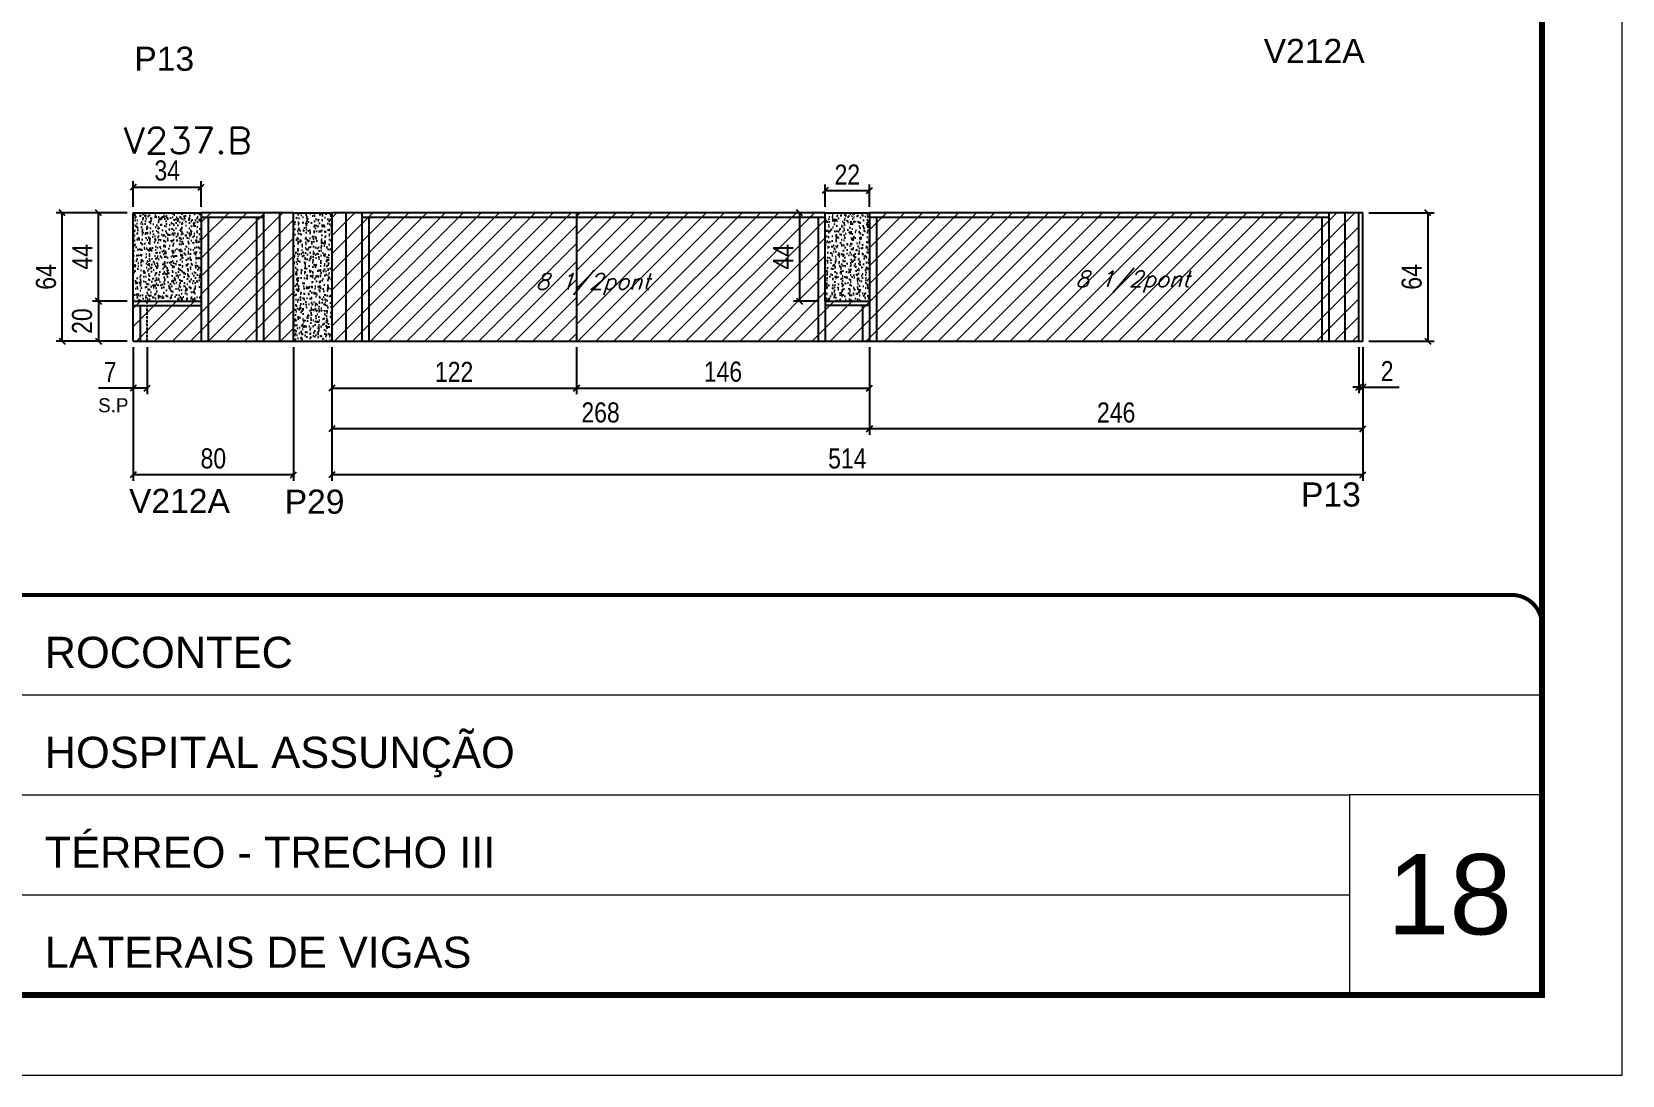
# Model space of a CAD drawing. Extents: x 137137 to 143418, y 10464 to 34486.
# Drawn here: x 139428 to 140221, y 28841 to 29361 of the extents above; entities that cross this region are included whole.
import ezdxf

# ---------------------------------------------------------------- set-up
doc = ezdxf.new("R2010")
doc.units = 0
for name, pattern in [('CONTINUO', [0]), ('DASHED', [0.75, 0.5, -0.25]), ('HIDDEN', [0.375, 0.25, -0.125])]:
    doc.linetypes.add(name, pattern=pattern)
for name, color, linetype in [('5', 5, 'Continuous'), ('COTA', 241, 'Continuous'), ('Painéis', 200, 'Continuous'), ('SARR_2.2x7', 40, 'Continuous'), ('SARR_3.5x7', 81, 'Continuous'), ('texto', 7, 'Continuous')]:
    doc.layers.add(name, color=color, linetype=linetype)
for name, color, linetype, lineweight in [('CARIMBO', 255, 'Continuous', 9), ('Folhas', 255, 'Continuous', 9), ('Hachura', 251, 'Continuous', 9), ('SARRAFO DE PRESSAO', 251, 'DASHED', 9), ('Texto Seção', 7, 'Continuous', 15)]:
    doc.layers.add(name, color=color, linetype=linetype, lineweight=lineweight)
doc.styles.add('ARIAL', font='arial.ttf')
doc.styles.add('COTA TECNICA', font='techl___.ttf', dxfattribs={"height": 10})
doc.styles.add('REGUA-120', font='ROMANS.shx', dxfattribs={"height": 15})
doc.styles.add('Romans', font='romans.shx')
doc.styles.add('ROMAS860', font='ROMAS860.SHX')
doc.styles.get("Standard").update_dxf_attribs({"font": 'arial.ttf'})
doc.dimstyles.new('PAINEL', dxfattribs={"dimtxt": 10, "dimasz": 3, "dimexe": 3, "dimexo": 3, "dimgap": 3, "dimtad": 1, "dimdec": 1, "dimzin": 12, "dimdsep": 46, "dimtxsty": 'COTA TECNICA', "dimblk1": 'OBLIQUE', "dimblk2": 'OBLIQUE', "dimsah": 1, "dimcen": 0.9, "dimclrd": 4, "dimclre": 4, "dimclrt": 240, "dimadec": 1, "dimazin": 3, "dimtfac": 1, "dimtdec": 1, "dimtmove": 0, "dimatfit": 3, "dimfxl": 1, "dimtolj": 1, "dimtzin": 12, "dimarcsym": 0})
pattern_1 = [(50, (6294.8964, -1580.626), (5.46554007, -0.47817257), [0.5715, -6.2865]), (355, (6294.8964, -1580.626), (-1.05730264, 5.73170536), [0.4572, -5.02921753]), (100.4514447, (6295.352, -1580.666), (4.40823741, 5.25353256), [0.48570026, -5.34270734]), (46.1842, (6294.8964, -1579.102), (8.13237123, -1.26126984), [0.85725, -9.42975]), (96.6355576, (6295.574, -1579.207), (7.122124, 7.42278374), [0.7285507, -8.01406824]), (351.184151, (6294.8964, -1579.102), (7.122124, 7.42278374), [0.685799, -7.54379196]), (21, (6295.6584, -1579.483), (4.54843174, -3.06795595), [0.5715, -6.2865]), (326, (6295.6584, -1579.483), (1.85406085, 5.52563898), [0.4572, -5.0292]), (71.451445, (6296.0375, -1579.739), (6.40249258, 2.45768307), [0.48570026, -5.34269813]), (37.5, (6294.8964, -1580.6262), (0.092658098, 2.536651166), [0, -4.96824, 0, -5.1054, 0, -5.04825]), (7.5, (6294.8964, -1580.6262), (2.004589875, 3.005417245), [0, -2.91084, 0, -4.85394, 0, -1.92405]), (327.5, (6293.1972, -1580.6262), (4.067717855, -0.17186232), [0, -1.905, 0, -5.9436, 0, -7.8867]), (317.5, (6292.435, -1580.626), (4.44387544, 0.76279473), [0, -2.4765, 0, -3.94716, 0, -5.6007])]
pattern_2 = [(45, (-1585, 0), (-4.49012806, 4.49012806), [])]
pattern_3 = [(45, (-3170, 0), (-4.49012806, 4.49012806), [])]

# ---------------------------------------------------------------- blocks, each defined once
blk = doc.blocks.new('9999999999')
at = {"color": 30, "linetype": 'CONTINUO'}
for p, q in [((98564.56, 34379.64), (99583.98, 34379.64)), ((98564.56, 34329.83), (99487.98, 34329.83)), ((99583.98, 34329.83), (99487.98, 34329.83)), ((99487.98, 34329.83), (99487.98, 34230.21)), ((98564.56, 34280.02), (99487.98, 34280.02))]:
    blk.add_line(p, q, dxfattribs=at)
at = {"color": 30, "linetype": 'CONTINUO', "const_width": 2}
blk.add_lwpolyline([(99583.98, 34230.21), (99583.98, 34414.45, 0.414214), (99568.98, 34429.45), (98228.98, 34429.45, 0.414214), (98213.98, 34414.45), (98213.98, 34245.21, 0.414214), (98228.98, 34230.21), (99583.98, 34230.21)], format="xyb", dxfattribs=at)
at = {"layer": 'Folhas'}
blk.add_lwpolyline([(98138.98, 34190.21), (99623.98, 34190.21), (99623.98, 35240.21), (98138.98, 35240.21)], close=True, dxfattribs=at)
at = {"layer": 'Folhas', "color": 30, "const_width": 3}
blk.add_lwpolyline([(98213.98, 34230.21), (99583.98, 34230.21), (99583.98, 35200.21), (98213.98, 35200.21)], close=True, dxfattribs=at)
at = {"color": 7, "linetype": 'Continuous', "ltscale": 5, "style": 'ARIAL'}
for s, height, p in [('ROCONTEC', 15.483, (98837.68, 34393.13)), ('HOSPITAL ASSUNÇÃO', 15.4829, (98837.68, 34343.32)), ('TÉRREO - TRECHO III', 15.4829, (98837.68, 34293.51)), ('LATERAIS DE VIGAS', 15.4829, (98837.68, 34243.7))]:
    blk.add_text(s, height=height, dxfattribs=at).set_placement(p)
blk = doc.blocks.new('_Oblique')
at = {"color": 0, "linetype": 'ByBlock', "lineweight": -2}
blk.add_line((-0.5, -0.5), (0.5, 0.5), dxfattribs=at)
blk = doc.blocks.new('*D5700')
at = {"layer": 'COTA', "color": 4, "linetype": 'ByBlock', "lineweight": -2, "transparency": 16777216}
for p, q in [((139478.57, 29204.17), (139478.57, 29180.74)), ((139485.57, 29204.17), (139485.57, 29180.74)), ((139478.57, 29183.74), (139461.27, 29183.74)), ((139485.57, 29183.74), (139478.57, 29183.74))]:
    blk.add_line(p, q, dxfattribs=at)
at = {"layer": 'Defpoints', "color": 0, "linetype": 'ByBlock', "transparency": 16777216}
for p in [(139478.57, 29207.17), (139485.57, 29207.17), (139485.57, 29183.74)]:
    blk.add_point(p, dxfattribs=at)
at = {"layer": 'COTA', "color": 4, "linetype": 'ByBlock', "lineweight": -2, "transparency": 16777216, "xscale": 3, "yscale": 3, "zscale": 3, "rotation": 180}
blk.add_blockref('_Oblique', (139478.57, 29183.74), dxfattribs=at)
at = {"layer": 'COTA', "color": 4, "linetype": 'ByBlock', "lineweight": -2, "transparency": 16777216, "xscale": 3, "yscale": 3, "zscale": 3}
blk.add_blockref('_Oblique', (139485.57, 29183.74), dxfattribs=at)
at = {"layer": 'COTA', "color": 240, "linetype": 'ByBlock', "transparency": 16777216, "insert": (139467.14, 29191.82), "char_height": 10, "attachment_point": 5, "style": 'COTA TECNICA'}
blk.add_mtext('\\A1;7', dxfattribs=at)
blk = doc.blocks.new('*D5701')
at = {"layer": 'COTA', "color": 4, "linetype": 'ByBlock', "lineweight": -2, "transparency": 16777216}
for p, q in [((139845.57, 29204.17), (139845.57, 29160.46)), ((140091.57, 29204.17), (140091.57, 29160.46)), ((140091.57, 29163.46), (139845.57, 29163.46))]:
    blk.add_line(p, q, dxfattribs=at)
at = {"layer": 'Defpoints', "color": 0, "linetype": 'ByBlock', "transparency": 16777216}
for p in [(139845.57, 29207.17), (140091.57, 29207.17), (139845.57, 29163.46)]:
    blk.add_point(p, dxfattribs=at)
at = {"layer": 'COTA', "color": 4, "linetype": 'ByBlock', "lineweight": -2, "transparency": 16777216, "xscale": 3, "yscale": 3, "zscale": 3, "rotation": 180}
blk.add_blockref('_Oblique', (139845.57, 29163.46), dxfattribs=at)
at = {"layer": 'COTA', "color": 4, "linetype": 'ByBlock', "lineweight": -2, "transparency": 16777216, "xscale": 3, "yscale": 3, "zscale": 3}
blk.add_blockref('_Oblique', (140091.57, 29163.46), dxfattribs=at)
at = {"layer": 'COTA', "color": 240, "linetype": 'ByBlock', "transparency": 16777216, "insert": (139968.57, 29171.57), "char_height": 10, "attachment_point": 5, "style": 'COTA TECNICA'}
blk.add_mtext('\\A1;246', dxfattribs=at)
blk = doc.blocks.new('*D5702')
at = {"layer": 'COTA', "color": 4, "linetype": 'ByBlock', "lineweight": -2, "transparency": 16777216}
for p, q in [((139577.57, 29204.17), (139577.57, 29160.46)), ((139845.57, 29204.17), (139845.57, 29160.46)), ((139845.57, 29163.46), (139577.57, 29163.46))]:
    blk.add_line(p, q, dxfattribs=at)
at = {"layer": 'Defpoints', "color": 0, "linetype": 'ByBlock', "transparency": 16777216}
for p in [(139577.57, 29207.17), (139845.57, 29207.17), (139577.57, 29163.46)]:
    blk.add_point(p, dxfattribs=at)
at = {"layer": 'COTA', "color": 4, "linetype": 'ByBlock', "lineweight": -2, "transparency": 16777216, "xscale": 3, "yscale": 3, "zscale": 3, "rotation": 180}
blk.add_blockref('_Oblique', (139577.57, 29163.46), dxfattribs=at)
at = {"layer": 'COTA', "color": 4, "linetype": 'ByBlock', "lineweight": -2, "transparency": 16777216, "xscale": 3, "yscale": 3, "zscale": 3}
blk.add_blockref('_Oblique', (139845.57, 29163.46), dxfattribs=at)
at = {"layer": 'COTA', "color": 240, "linetype": 'ByBlock', "transparency": 16777216, "insert": (139711.57, 29171.59), "char_height": 10, "attachment_point": 5, "style": 'COTA TECNICA'}
blk.add_mtext('\\A1;268', dxfattribs=at)
blk = doc.blocks.new('*D5703')
at = {"layer": 'COTA', "color": 4, "linetype": 'ByBlock', "lineweight": -2, "transparency": 16777216}
for p, q in [((139478.57, 29204.17), (139478.57, 29137.57)), ((139558.57, 29204.17), (139558.57, 29137.57)), ((139558.57, 29140.57), (139478.57, 29140.57))]:
    blk.add_line(p, q, dxfattribs=at)
at = {"layer": 'Defpoints', "color": 0, "linetype": 'ByBlock', "transparency": 16777216}
for p in [(139478.57, 29207.17), (139558.57, 29207.17), (139478.57, 29140.57)]:
    blk.add_point(p, dxfattribs=at)
at = {"layer": 'COTA', "color": 4, "linetype": 'ByBlock', "lineweight": -2, "transparency": 16777216, "xscale": 3, "yscale": 3, "zscale": 3, "rotation": 180}
blk.add_blockref('_Oblique', (139478.57, 29140.57), dxfattribs=at)
at = {"layer": 'COTA', "color": 4, "linetype": 'ByBlock', "lineweight": -2, "transparency": 16777216, "xscale": 3, "yscale": 3, "zscale": 3}
blk.add_blockref('_Oblique', (139558.57, 29140.57), dxfattribs=at)
at = {"layer": 'COTA', "color": 240, "linetype": 'ByBlock', "transparency": 16777216, "insert": (139518.57, 29148.7), "char_height": 10, "attachment_point": 5, "style": 'COTA TECNICA'}
blk.add_mtext('\\A1;80', dxfattribs=at)
blk = doc.blocks.new('*D5704')
at = {"layer": 'COTA', "color": 4, "linetype": 'ByBlock', "lineweight": -2, "transparency": 16777216}
for p, q in [((139478.57, 29274.17), (139478.57, 29286.95)), ((139478.57, 29283.95), (139512.57, 29283.95)), ((139512.57, 29274.17), (139512.57, 29286.95))]:
    blk.add_line(p, q, dxfattribs=at)
at = {"layer": 'Defpoints', "color": 0, "linetype": 'ByBlock', "transparency": 16777216}
for p in [(139512.57, 29283.95), (139478.57, 29271.17), (139512.57, 29271.17)]:
    blk.add_point(p, dxfattribs=at)
at = {"layer": 'COTA', "color": 4, "linetype": 'ByBlock', "lineweight": -2, "transparency": 16777216, "xscale": 3, "yscale": 3, "zscale": 3, "rotation": 180}
blk.add_blockref('_Oblique', (139478.57, 29283.95), dxfattribs=at)
at = {"layer": 'COTA', "color": 4, "linetype": 'ByBlock', "lineweight": -2, "transparency": 16777216, "xscale": 3, "yscale": 3, "zscale": 3}
blk.add_blockref('_Oblique', (139512.57, 29283.95), dxfattribs=at)
at = {"layer": 'COTA', "color": 240, "linetype": 'ByBlock', "transparency": 16777216, "insert": (139495.57, 29292.16), "char_height": 10, "attachment_point": 5, "style": 'COTA TECNICA'}
blk.add_mtext('\\A1;34', dxfattribs=at)
blk = doc.blocks.new('*D5705')
at = {"layer": 'COTA', "color": 4, "linetype": 'ByBlock', "lineweight": -2, "transparency": 16777216}
for p, q in [((139475.57, 29227.17), (139458.28, 29227.17)), ((139461.28, 29227.17), (139461.28, 29207.17)), ((139475.57, 29207.17), (139458.28, 29207.17))]:
    blk.add_line(p, q, dxfattribs=at)
at = {"layer": 'Defpoints', "color": 0, "linetype": 'ByBlock', "transparency": 16777216}
for p in [(139478.57, 29227.17), (139461.28, 29207.17), (139478.57, 29207.17)]:
    blk.add_point(p, dxfattribs=at)
at = {"layer": 'COTA', "color": 4, "linetype": 'ByBlock', "lineweight": -2, "transparency": 16777216, "xscale": 3, "yscale": 3, "zscale": 3}
for p, rotation in [((139461.28, 29227.17), 90), ((139461.28, 29207.17), 270)]:
    blk.add_blockref('_Oblique', p, dxfattribs=dict(at, rotation=rotation))
at = {"layer": 'COTA', "color": 240, "linetype": 'ByBlock', "transparency": 16777216, "insert": (139453.18, 29217.17), "char_height": 10, "attachment_point": 5, "rotation": 90, "style": 'COTA TECNICA'}
blk.add_mtext('\\A1;20', dxfattribs=at)
blk = doc.blocks.new('*D5706')
at = {"layer": 'COTA', "color": 4, "linetype": 'ByBlock', "lineweight": -2, "transparency": 16777216}
for p, q in [((139475.57, 29271.17), (139458.28, 29271.17)), ((139461.28, 29227.17), (139461.28, 29271.17)), ((139475.57, 29227.17), (139458.28, 29227.17))]:
    blk.add_line(p, q, dxfattribs=at)
at = {"layer": 'Defpoints', "color": 0, "linetype": 'ByBlock', "transparency": 16777216}
for p in [(139461.28, 29271.17), (139478.57, 29271.17), (139478.57, 29227.17)]:
    blk.add_point(p, dxfattribs=at)
at = {"layer": 'COTA', "color": 4, "linetype": 'ByBlock', "lineweight": -2, "transparency": 16777216, "xscale": 3, "yscale": 3, "zscale": 3}
for p, rotation in [((139461.28, 29271.17), 90), ((139461.28, 29227.17), 270)]:
    blk.add_blockref('_Oblique', p, dxfattribs=dict(at, rotation=rotation))
at = {"layer": 'COTA', "color": 240, "linetype": 'ByBlock', "transparency": 16777216, "insert": (139453.21, 29249.17), "char_height": 10, "attachment_point": 5, "rotation": 90, "style": 'COTA TECNICA'}
blk.add_mtext('\\A1;44', dxfattribs=at)
blk = doc.blocks.new('*D5707')
at = {"layer": 'COTA', "color": 4, "linetype": 'ByBlock', "lineweight": -2, "transparency": 16777216}
for p, q in [((139475.57, 29271.17), (139440.29, 29271.17)), ((139443.29, 29207.17), (139443.29, 29271.17)), ((139475.57, 29207.17), (139440.29, 29207.17))]:
    blk.add_line(p, q, dxfattribs=at)
at = {"layer": 'Defpoints', "color": 0, "linetype": 'ByBlock', "transparency": 16777216}
for p in [(139443.29, 29271.17), (139478.57, 29271.17), (139478.57, 29207.17)]:
    blk.add_point(p, dxfattribs=at)
at = {"layer": 'COTA', "color": 4, "linetype": 'ByBlock', "lineweight": -2, "transparency": 16777216, "xscale": 3, "yscale": 3, "zscale": 3}
for p, rotation in [((139443.29, 29271.17), 90), ((139443.29, 29207.17), 270)]:
    blk.add_blockref('_Oblique', p, dxfattribs=dict(at, rotation=rotation))
at = {"layer": 'COTA', "color": 240, "linetype": 'ByBlock', "transparency": 16777216, "insert": (139435.19, 29239.17), "char_height": 10, "attachment_point": 5, "rotation": 90, "style": 'COTA TECNICA'}
blk.add_mtext('\\A1;64', dxfattribs=at)
blk = doc.blocks.new('*D5708')
at = {"layer": 'COTA', "color": 4, "linetype": 'ByBlock', "lineweight": -2, "transparency": 16777216}
for p, q in [((139820.57, 29271.17), (139807.67, 29271.17)), ((139810.67, 29271.17), (139810.67, 29227.17)), ((139820.57, 29227.17), (139807.67, 29227.17))]:
    blk.add_line(p, q, dxfattribs=at)
at = {"layer": 'Defpoints', "color": 0, "linetype": 'ByBlock', "transparency": 16777216}
for p in [(139823.57, 29271.17), (139810.67, 29227.17), (139823.57, 29227.17)]:
    blk.add_point(p, dxfattribs=at)
at = {"layer": 'COTA', "color": 4, "linetype": 'ByBlock', "lineweight": -2, "transparency": 16777216, "xscale": 3, "yscale": 3, "zscale": 3}
for p, rotation in [((139810.67, 29271.17), 90), ((139810.67, 29227.17), 270)]:
    blk.add_blockref('_Oblique', p, dxfattribs=dict(at, rotation=rotation))
at = {"layer": 'COTA', "color": 240, "linetype": 'ByBlock', "transparency": 16777216, "insert": (139802.6, 29249.17), "char_height": 10, "attachment_point": 5, "rotation": 90, "style": 'COTA TECNICA'}
blk.add_mtext('\\A1;44', dxfattribs=at)
blk = doc.blocks.new('*D5709')
at = {"layer": 'COTA', "color": 4, "linetype": 'ByBlock', "lineweight": -2, "transparency": 16777216}
for p, q in [((139823.57, 29274.17), (139823.57, 29285.18)), ((139845.57, 29274.17), (139845.57, 29285.18)), ((139823.57, 29282.18), (139845.57, 29282.18))]:
    blk.add_line(p, q, dxfattribs=at)
at = {"layer": 'Defpoints', "color": 0, "linetype": 'ByBlock', "transparency": 16777216}
for p in [(139845.57, 29282.18), (139823.57, 29271.17), (139845.57, 29271.17)]:
    blk.add_point(p, dxfattribs=at)
at = {"layer": 'COTA', "color": 4, "linetype": 'ByBlock', "lineweight": -2, "transparency": 16777216, "xscale": 3, "yscale": 3, "zscale": 3, "rotation": 180}
blk.add_blockref('_Oblique', (139823.57, 29282.18), dxfattribs=at)
at = {"layer": 'COTA', "color": 4, "linetype": 'ByBlock', "lineweight": -2, "transparency": 16777216, "xscale": 3, "yscale": 3, "zscale": 3}
blk.add_blockref('_Oblique', (139845.57, 29282.18), dxfattribs=at)
at = {"layer": 'COTA', "color": 240, "linetype": 'ByBlock', "transparency": 16777216, "insert": (139834.57, 29290.18), "char_height": 10, "attachment_point": 5, "style": 'COTA TECNICA'}
blk.add_mtext('\\A1;22', dxfattribs=at)
blk = doc.blocks.new('*D5710')
at = {"layer": 'COTA', "color": 4, "linetype": 'ByBlock', "lineweight": -2, "transparency": 16777216}
for p, q in [((140094.57, 29271.17), (140126.99, 29271.17)), ((140123.99, 29271.17), (140123.99, 29207.17)), ((140094.57, 29207.17), (140126.99, 29207.17))]:
    blk.add_line(p, q, dxfattribs=at)
at = {"layer": 'Defpoints', "color": 0, "linetype": 'ByBlock', "transparency": 16777216}
for p in [(140091.57, 29271.17), (140091.57, 29207.17), (140123.99, 29207.17)]:
    blk.add_point(p, dxfattribs=at)
at = {"layer": 'COTA', "color": 4, "linetype": 'ByBlock', "lineweight": -2, "transparency": 16777216, "xscale": 3, "yscale": 3, "zscale": 3}
for p, rotation in [((140123.99, 29271.17), 90), ((140123.99, 29207.17), 270)]:
    blk.add_blockref('_Oblique', p, dxfattribs=dict(at, rotation=rotation))
at = {"layer": 'COTA', "color": 240, "linetype": 'ByBlock', "transparency": 16777216, "insert": (140115.89, 29239.17), "char_height": 10, "attachment_point": 5, "rotation": 90, "style": 'COTA TECNICA'}
blk.add_mtext('\\A1;64', dxfattribs=at)
blk = doc.blocks.new('*D5711')
at = {"layer": 'COTA', "color": 4, "linetype": 'ByBlock', "lineweight": -2, "transparency": 16777216}
for p, q in [((139577.57, 29204.17), (139577.57, 29180.81)), ((139699.57, 29204.17), (139699.57, 29180.81)), ((139577.57, 29183.81), (139699.57, 29183.81))]:
    blk.add_line(p, q, dxfattribs=at)
at = {"layer": 'Defpoints', "color": 0, "linetype": 'ByBlock', "transparency": 16777216}
for p in [(139577.57, 29207.17), (139699.57, 29207.17), (139699.57, 29183.81)]:
    blk.add_point(p, dxfattribs=at)
at = {"layer": 'COTA', "color": 4, "linetype": 'ByBlock', "lineweight": -2, "transparency": 16777216, "xscale": 3, "yscale": 3, "zscale": 3, "rotation": 180}
blk.add_blockref('_Oblique', (139577.57, 29183.81), dxfattribs=at)
at = {"layer": 'COTA', "color": 4, "linetype": 'ByBlock', "lineweight": -2, "transparency": 16777216, "xscale": 3, "yscale": 3, "zscale": 3}
blk.add_blockref('_Oblique', (139699.57, 29183.81), dxfattribs=at)
at = {"layer": 'COTA', "color": 240, "linetype": 'ByBlock', "transparency": 16777216, "insert": (139638.57, 29191.87), "char_height": 10, "attachment_point": 5, "style": 'COTA TECNICA'}
blk.add_mtext('\\A1;122', dxfattribs=at)
blk = doc.blocks.new('*D5712')
at = {"layer": 'COTA', "color": 4, "linetype": 'ByBlock', "lineweight": -2, "transparency": 16777216}
for p, q in [((139699.57, 29204.17), (139699.57, 29180.81)), ((139845.57, 29204.17), (139845.57, 29180.81)), ((139699.57, 29183.81), (139845.57, 29183.81))]:
    blk.add_line(p, q, dxfattribs=at)
at = {"layer": 'Defpoints', "color": 0, "linetype": 'ByBlock', "transparency": 16777216}
for p in [(139699.57, 29207.17), (139845.57, 29207.17), (139845.57, 29183.81)]:
    blk.add_point(p, dxfattribs=at)
at = {"layer": 'COTA', "color": 4, "linetype": 'ByBlock', "lineweight": -2, "transparency": 16777216, "xscale": 3, "yscale": 3, "zscale": 3, "rotation": 180}
blk.add_blockref('_Oblique', (139699.57, 29183.81), dxfattribs=at)
at = {"layer": 'COTA', "color": 4, "linetype": 'ByBlock', "lineweight": -2, "transparency": 16777216, "xscale": 3, "yscale": 3, "zscale": 3}
blk.add_blockref('_Oblique', (139845.57, 29183.81), dxfattribs=at)
at = {"layer": 'COTA', "color": 240, "linetype": 'ByBlock', "transparency": 16777216, "insert": (139772.57, 29191.91), "char_height": 10, "attachment_point": 5, "style": 'COTA TECNICA'}
blk.add_mtext('\\A1;146', dxfattribs=at)
blk = doc.blocks.new('*D6145')
at = {"layer": 'COTA', "color": 4, "lineweight": -2, "transparency": 16777216}
for p, q in [((140089.57, 29204.17), (140089.57, 29181.26)), ((140091.57, 29204.17), (140091.57, 29181.26)), ((140089.57, 29184.26), (140086.57, 29184.26)), ((140089.57, 29184.26), (140091.57, 29184.26)), ((140091.57, 29184.26), (140109.69, 29184.26))]:
    blk.add_line(p, q, dxfattribs=at)
at = {"layer": 'Defpoints', "color": 0, "transparency": 16777216}
for p in [(140089.57, 29207.17), (140091.57, 29207.17), (140091.57, 29184.26)]:
    blk.add_point(p, dxfattribs=at)
at = {"layer": 'COTA', "color": 4, "lineweight": -2, "transparency": 16777216, "xscale": 3, "yscale": 3, "zscale": 3}
blk.add_blockref('_Oblique', (140089.57, 29184.26), dxfattribs=at)
at = {"layer": 'COTA', "color": 4, "lineweight": -2, "transparency": 16777216, "xscale": 3, "yscale": 3, "zscale": 3, "rotation": 180}
blk.add_blockref('_Oblique', (140091.57, 29184.26), dxfattribs=at)
at = {"layer": 'COTA', "color": 240, "transparency": 16777216, "insert": (140103.63, 29192.26), "char_height": 10, "attachment_point": 5, "style": 'COTA TECNICA'}
blk.add_mtext('\\A1;2', dxfattribs=at)
blk = doc.blocks.new('*D6308')
at = {"layer": 'Defpoints', "color": 0, "ltscale": 25, "transparency": 16777216}
for p in [(139577.57, 29207.17), (140091.57, 29207.17), (139577.57, 29140.57)]:
    blk.add_point(p, dxfattribs=at)
at = {"layer": 'Painéis', "color": 4, "lineweight": -2, "ltscale": 25, "transparency": 16777216}
for p, q in [((139577.57, 29204.17), (139577.57, 29137.57)), ((140091.57, 29204.17), (140091.57, 29137.57)), ((140091.57, 29140.57), (139577.57, 29140.57))]:
    blk.add_line(p, q, dxfattribs=at)
at = {"layer": 'Painéis', "color": 4, "lineweight": -2, "ltscale": 25, "transparency": 16777216, "xscale": 3, "yscale": 3, "zscale": 3, "rotation": 180}
blk.add_blockref('_Oblique', (139577.57, 29140.57), dxfattribs=at)
at = {"layer": 'Painéis', "color": 4, "lineweight": -2, "ltscale": 25, "transparency": 16777216, "xscale": 3, "yscale": 3, "zscale": 3}
blk.add_blockref('_Oblique', (140091.57, 29140.57), dxfattribs=at)
at = {"layer": 'Painéis', "color": 240, "ltscale": 25, "transparency": 16777216, "insert": (139834.57, 29148.68), "char_height": 10, "attachment_point": 5, "style": 'COTA TECNICA'}
blk.add_mtext('\\A1;514', dxfattribs=at)

msp = doc.modelspace()

# ---------------------------------------------------------------- hatches: boundary and pattern name
at = {"layer": 'COTA', "linetype": 'ByBlock'}
h = msp.add_hatch(dxfattribs=at)
h.set_pattern_fill('AR-CONC', color=256, scale=0.03)
h.set_pattern_definition(pattern_1)
h.paths.add_polyline_path([(139512.57, 29271.17), (139478.57, 29271.17), (139478.57, 29227.17), (139512.57, 29227.17)])
h = msp.add_hatch(dxfattribs=at)
h.set_pattern_fill('AR-CONC', color=256, scale=0.03)
h.set_pattern_definition(pattern_1)
h.paths.add_polyline_path([(139558.57, 29207.17), (139577.57, 29207.17), (139577.57, 29271.17), (139558.57, 29271.17)])
h = msp.add_hatch(dxfattribs=at)
h.set_pattern_fill('AR-CONC', color=256, scale=0.03)
h.set_pattern_definition(pattern_1)
h.paths.add_polyline_path([(139823.57, 29227.17), (139845.57, 29227.17), (139845.57, 29271.17), (139823.57, 29271.17)])
at = {"layer": 'Hachura', "linetype": 'ByBlock'}
h = msp.add_hatch(dxfattribs=at)
h.set_pattern_fill('ANSI31', color=256, scale=2)
h.set_pattern_definition(pattern_2)
h.paths.add_polyline_path([(139558.57, 29271.17), (139512.57, 29271.17), (139512.57, 29227.17), (139478.57, 29227.17), (139478.57, 29207.17), (139558.57, 29207.17)])
h = msp.add_hatch(dxfattribs=at)
h.set_pattern_fill('ANSI31', color=256, scale=2)
h.set_pattern_definition(pattern_2)
h.paths.add_polyline_path([(139699.57, 29271.17), (139577.57, 29271.17), (139577.57, 29207.17), (139699.57, 29207.17)])
h = msp.add_hatch(dxfattribs=at)
h.set_pattern_fill('ANSI31', color=256, scale=2)
h.set_pattern_definition(pattern_3)
h.paths.add_polyline_path([(139845.57, 29227.17), (139823.57, 29227.17), (139823.57, 29271.17), (139699.57, 29271.17), (139699.57, 29207.17), (139845.57, 29207.17)])
h.paths.add_polyline_path([(139812.45, 29238.39), (139812.45, 29260.58), (139791.87, 29260.58), (139791.87, 29238.39)], flags=24)
h = msp.add_hatch(dxfattribs=at)
h.set_pattern_fill('ANSI31', color=256, scale=2)
h.set_pattern_definition(pattern_3)
h.paths.add_polyline_path([(140089.57, 29271.17), (139845.57, 29271.17), (139845.57, 29207.17), (140089.57, 29207.17)])
h.paths.add_polyline_path([(139940.39, 29228.84), (140008.01, 29228.84), (140013.51, 29244.82), (139945.89, 29244.82)], flags=24)

# ---------------------------------------------------------------- linework, layer by layer
at = {"layer": 'COTA', "linetype": 'ByBlock'}
for p, q in [((139478.57, 29271.17), (139512.57, 29271.17)), ((139478.57, 29227.17), (139478.57, 29271.17)), ((139558.57, 29271.17), (139577.57, 29271.17)), ((139823.57, 29271.17), (139845.57, 29271.17)), ((139558.57, 29207.17), (139577.57, 29207.17))]:
    msp.add_line(p, q, dxfattribs=at)
at = {"layer": 'Painéis', "linetype": 'ByBlock'}
for p, q in [((139512.57, 29271.17), (139512.57, 29227.17)), ((139558.57, 29271.17), (139512.57, 29271.17)), ((139558.57, 29207.17), (139558.57, 29271.17)), ((139577.57, 29271.17), (139577.57, 29207.17)), ((139823.57, 29271.17), (139577.57, 29271.17)), ((139699.57, 29271.17), (139699.57, 29207.17)), ((139823.57, 29227.17), (139823.57, 29271.17)), ((139845.57, 29271.17), (139845.57, 29207.17)), ((140091.57, 29271.17), (139845.57, 29271.17)), ((140089.57, 29207.17), (140089.57, 29271.17)), ((140091.57, 29207.17), (140091.57, 29271.17)), ((139478.57, 29227.17), (139512.57, 29227.17)), ((139478.57, 29207.17), (139478.57, 29227.17)), ((139823.57, 29227.17), (139845.57, 29227.17)), ((139478.57, 29207.17), (139558.57, 29207.17)), ((139577.57, 29207.17), (140091.57, 29207.17))]:
    msp.add_line(p, q, dxfattribs=at)
at = {"layer": 'SARR_2.2x7', "linetype": 'Continuous'}
for p, q in [((139512.57, 29268.97), (139543.57, 29268.97)), ((139551.57, 29271.17), (139551.57, 29207.17)), ((139584.57, 29271.17), (139584.57, 29207.17)), ((139592.57, 29268.97), (139823.57, 29268.97)), ((139845.57, 29268.97), (140074.57, 29268.97)), ((140082.57, 29271.17), (140082.57, 29207.17)), ((139478.57, 29224.97), (139512.57, 29224.97)), ((139845.57, 29224.97), (139823.57, 29224.97))]:
    msp.add_line(p, q, dxfattribs=at)
at = {"layer": 'SARR_2.2x7', "linetype": 'HIDDEN', "ltscale": 5}
msp.add_line((139485.57, 29207.17), (139485.57, 29227.17), dxfattribs=at)
at = {"layer": 'SARR_3.5x7'}
for p, q in [((139516.07, 29268.97), (139516.07, 29207.17)), ((139540.07, 29268.97), (139540.07, 29207.17)), ((139543.57, 29271.17), (139543.57, 29207.17)), ((139592.57, 29271.17), (139592.57, 29207.17)), ((139596.07, 29268.97), (139596.07, 29207.17)), ((139820.07, 29268.97), (139820.07, 29207.17)), ((139849.07, 29268.97), (139849.07, 29207.17)), ((140071.07, 29268.97), (140071.07, 29207.17)), ((140074.57, 29271.17), (140074.57, 29207.17)), ((139512.57, 29227.17), (139512.57, 29207.17)), ((139823.57, 29227.17), (139823.57, 29207.17)), ((139482.07, 29224.97), (139482.07, 29207.17)), ((139842.07, 29224.97), (139842.07, 29207.17))]:
    msp.add_line(p, q, dxfattribs=at)

# ---------------------------------------------------------------- block references
at = {"layer": 'SARRAFO DE PRESSAO', "color": 6, "linetype": 'ByBlock'}
msp.add_blockref('9999999999', (40596.81, -5348.73), dxfattribs=at)

# ---------------------------------------------------------------- texts
at = {"layer": '5', "linetype": 'Continuous'}
for s, p in [('P13', (139479.17, 29341.88)), ('V212A', (140042.11, 29345.77)), ('V212A', (139476.52, 29121.6)), ('P29', (139554.12, 29121.21)), ('P13', (140060.67, 29124.79))]:
    msp.add_text(s, height=12, rotation=359.99996, dxfattribs=at).set_placement(p)
at = {"layer": 'CARIMBO', "style": 'ARIAL'}
msp.add_text('18', height=40, dxfattribs=at).set_placement((140103.65, 28911.62))
at = {"layer": 'texto', "color": 2, "char_height": 8, "attachment_point": 5, "style": 'Romans'}
for insert in [(139976.76, 29236.83), (139707.71, 29235.63)]:
    msp.add_mtext('{\\Q19;\\C256;8 1/2pont}', dxfattribs=dict(at, insert=insert))
at = {"layer": 'texto', "color": 4, "insert": (139468.71, 29175.2), "char_height": 7, "attachment_point": 5, "style": 'ROMAS860'}
msp.add_mtext('S.P', dxfattribs=at)
at = {"layer": 'Texto Seção', "style": 'REGUA-120', "width": 1.05}
msp.add_text('V237.B', height=13, dxfattribs=at).set_placement((139473.89, 29300.62))

# ---------------------------------------------------------------- dimensions: what is measured, and where the dimension line sits
at = {"layer": 'COTA', "linetype": 'ByBlock'}
for base, p1, p2, picture, middle in [((139512.57, 29283.95), (139478.57, 29271.17), (139512.57, 29271.17), '*D5704', (139495.57, 29292.16)), ((139845.57, 29282.18), (139823.57, 29271.17), (139845.57, 29271.17), '*D5709', (139834.57, 29290.18)), ((139699.57, 29183.81), (139577.57, 29207.17), (139699.57, 29207.17), '*D5711', (139638.57, 29191.87)), ((139845.57, 29183.81), (139699.57, 29207.17), (139845.57, 29207.17), '*D5712', (139772.57, 29191.91))]:
    dim = msp.add_linear_dim(base=base, p1=p1, p2=p2, dimstyle='PAINEL', dxfattribs=at)
    dim.commit()
    dim.dimension.update_dxf_attribs({"geometry": picture, "text_midpoint": middle})
for base, p1, p2, picture, middle in [((139443.29, 29271.17), (139478.57, 29207.17), (139478.57, 29271.17), '*D5707', (139435.19, 29239.17)), ((139461.28, 29271.17), (139478.57, 29227.17), (139478.57, 29271.17), '*D5706', (139453.21, 29249.17)), ((139810.67, 29227.17), (139823.57, 29271.17), (139823.57, 29227.17), '*D5708', (139802.6, 29249.17)), ((140123.99, 29207.17), (140091.57, 29271.17), (140091.57, 29207.17), '*D5710', (140115.89, 29239.17))]:
    dim = msp.add_linear_dim(base=base, p1=p1, p2=p2, angle=90, dimstyle='PAINEL', dxfattribs=at)
    dim.commit()
    dim.dimension.update_dxf_attribs({"geometry": picture, "text_midpoint": middle})
for base, p1, p2, angle, picture, middle in [((139461.28, 29207.17), (139478.57, 29227.17), (139478.57, 29207.17), 90, '*D5705', (139461.28, 29217.17)), ((139485.57, 29183.74), (139478.57, 29207.17), (139485.57, 29207.17), 180, '*D5700', (139467.14, 29183.74))]:
    dim = msp.add_linear_dim(base=base, p1=p1, p2=p2, angle=angle, dimstyle='PAINEL', dxfattribs=at)
    dim.commit()
    dim.dimension.update_dxf_attribs({"geometry": picture, "text_midpoint": middle, "dimtype": 160})
for p1, p2, distance, picture, middle in [((139558.57, 29207.17), (139478.57, 29207.17), 66.6, '*D5703', (139518.57, 29148.7)), ((139845.57, 29207.17), (139577.57, 29207.17), 43.7, '*D5702', (139711.57, 29171.59)), ((140091.57, 29207.17), (139845.57, 29207.17), 43.7, '*D5701', (139968.57, 29171.57))]:
    dim = msp.add_aligned_dim(p1=p1, p2=p2, distance=distance, dimstyle='PAINEL', dxfattribs=at)
    dim.commit()
    dim.dimension.update_dxf_attribs({"geometry": picture, "text_midpoint": middle})
at = {"layer": 'COTA'}
dim = msp.add_linear_dim(base=(140091.57, 29184.26), p1=(140089.57, 29207.17), p2=(140091.57, 29207.17), dimstyle='PAINEL', dxfattribs=at)
dim.commit()
dim.dimension.update_dxf_attribs({"geometry": '*D6145', "text_midpoint": (140103.63, 29192.26)})
at = {"layer": 'Painéis', "ltscale": 25}
dim = msp.add_linear_dim(base=(139577.57, 29140.57), p1=(140091.57, 29207.17), p2=(139577.57, 29207.17), dimstyle='PAINEL', dxfattribs=at)
dim.commit()
dim.dimension.update_dxf_attribs({"geometry": '*D6308', "text_midpoint": (139834.57, 29148.68)})

doc.saveas('drawing.dxf')
